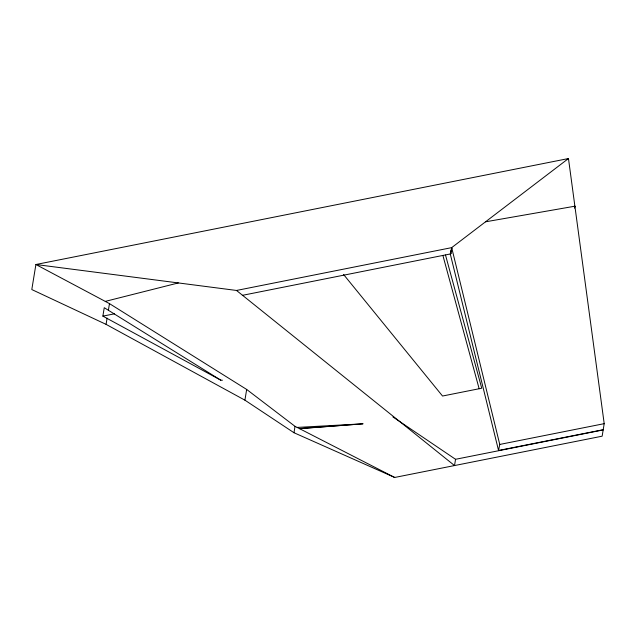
<?xml version="1.0" encoding="UTF-8"?>
<svg xmlns="http://www.w3.org/2000/svg" width="636" height="636" viewBox="0 0 636 636"><rect width="100%" height="100%" fill="white"/><g stroke="black" fill="none" stroke-linecap="round" stroke-linejoin="round"><path stroke-width="0.95" d="M220.787 380.169L102.873 316.124L104.248 307.697L220.787 380.169L222.425 380.217M106.077 324.368L31.8 289.547L35.902 264.512L568.465 158.539L604.2 423.663L602.149 436.185L394.686 477.461L293.983 432.734L244.916 400.163L106.077 324.368L107.102 318.103M108.438 309.931L109.471 303.626L35.902 264.512L236.505 290.453L451.679 247.635L568.465 158.539M244.916 400.163L246.673 389.447L109.471 303.626M293.983 432.734L295.025 426.343L246.673 389.447M394.686 477.461L295.025 426.343M498.545 450.463L450.32 254.161L451.679 247.635L499.753 444.445L498.545 450.463L603.039 429.745M392.929 416.954L455.551 459.295L454.525 465.56L236.505 290.453M574.57 208.155L574.888 206.207L485.522 221.813M242.34 295.35L450.654 253.899L451.806 248.159L450.32 254.161M574.642 207.392L574.888 206.207M450.654 253.899L451.226 253.47M178.366 282.933L105.282 301.392M102.873 316.124L114.544 313.802M499.753 444.445L604.2 423.663M455.551 459.295L603.174 429.92M299.628 428.688L362.91 423.815L297.155 427.424M299.651 428.537L362.91 423.815M343.567 274.482L442.529 396.029L481.738 388.222L445.502 255.012M442.91 255.521L479.147 388.731"/></g></svg>
